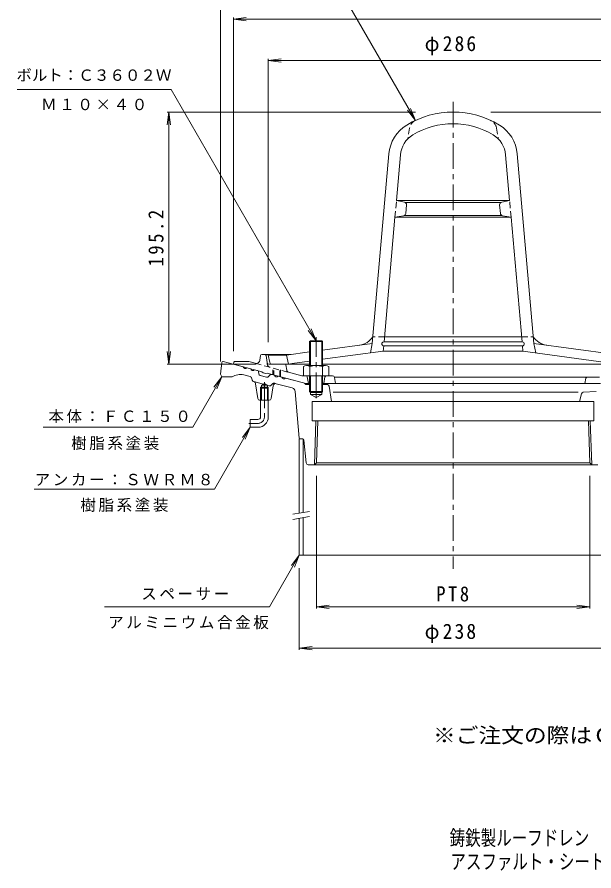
# Model space of a CAD drawing. Units: millimetres, scale not verified. Extents: x -386 to 299, y -461 to 548.
# Drawn here: x -386 to 61, y -461 to 200 of the extents above; entities that cross this region are included whole.
import ezdxf
from ezdxf.enums import TextEntityAlignment as Align

# ---------------------------------------------------------------- set-up
doc = ezdxf.new("R2010")
doc.units = ezdxf.units.MM
doc.header["$LTSCALE"] = 4
for name, pattern in [('CHAIN1', [8, 5, -1, 1, -1]), ('DASHED1', [1.8, 1.2, -0.6]), ('DOUBLE_CHAIN1', [8.8, 5, -1, 0.6, -0.6, 0.6, -1])]:
    doc.linetypes.add(name, pattern=pattern)
for name, color, linetype, lineweight in [('0-0_通り芯', 3, 'Continuous', 9), ('0-1_躯体', 2, 'Continuous', 9), ('0-2_仕上', 6, 'Continuous', 9), ('0-3_建具', 4, 'Continuous', 9), ('0-4_その他', 7, 'Continuous', 9), ('0-5_寸法', 7, 'Continuous', 9)]:
    doc.layers.add(name, color=color, linetype=linetype, lineweight=lineweight)
doc.layers.add('F-4_F-4ﾚｲﾔ', color=2, linetype='Continuous')
doc.layers.add('F-5_F-5ﾚｲﾔ', color=2, linetype='Continuous')
doc.styles.add('ＭＳ ゴシック', font='')
doc.styles.get('ＭＳ ゴシック').set_extended_font_data('MS Gothic')

msp = doc.modelspace()

# ---------------------------------------------------------------- linework, layer by layer
at = {"layer": '0-0_通り芯', "linetype": 'CHAIN1'}
for p, q in [((-48.46, 134.378), (-48.46, -227.285)), ((-194.46, -82.709), (-194.46, -109.595)), ((-199.46, -114.595), (-206.666, -114.595))]:
    msp.add_line(p, q, dxfattribs=at)
at = {"layer": '0-0_通り芯'}
for p, q in [((-227.55, -67.496), (-228.46, -76.595)), ((-210.881, -70.77), (-226.46, -66.595)), ((-207.983, -71.546), (-205.086, -72.323)), ((-228.46, -76.595), (-227.46, -78.595)), ((-219.46, -78.595), (-227.46, -78.595)), ((-205.619, -78.392), (-210.467, -77.092)), ((-199.887, -73.716), (-202.188, -73.099)), ((-198.803, -76.253), (-199.166, -74.481)), ((-192.752, -78.733), (-197.722, -77.401)), ((-191.241, -78.28), (-190.041, -76.926)), ((-189.034, -76.624), (-186.733, -77.24)), ((-183.835, -78.017), (-180.937, -78.793)), ((-204.177, -79.922), (-203.938, -81.089)), ((-202.736, -82.27), (-202.857, -82.237)), ((-199.644, -95.308), (-201.273, -83.919)), ((-194.46, -83.595), (-196.76, -84.923)), ((-196.76, -84.923), (-196.76, -96.595)), ((-196.76, -84.923), (-192.16, -84.923)), ((-194.46, -83.595), (-192.16, -84.923)), ((-192.16, -84.923), (-192.16, -96.595)), ((-189.265, -95.322), (-187.756, -85.475)), ((-172.892, -87.161), (-185.262, -83.846)), ((-178.04, -79.57), (-164.197, -83.279)), ((-158.76, -84.595), (-162.424, -84.595)), ((-145.761, -84.595), (-150.16, -84.595)), ((-144.276, -85.883), (-142.603, -97.595)), ((-197.46, -109.595), (-197.46, -86.595)), ((-197.46, -87.295), (-196.76, -86.595)), ((-191.46, -86.595), (-197.46, -86.595)), ((-191.46, -87.295), (-197.46, -87.295)), ((-192.16, -86.595), (-191.46, -87.295)), ((-191.46, -86.595), (-191.46, -109.595)), ((-167.5, -126.139), (-170.68, -89.797)), ((-158.76, -90.595), (-158.76, -92.113)), ((-154.46, -94.595), (-150.16, -92.113)), ((-150.16, -90.595), (-150.16, -92.113)), ((48.402, -90.515), (-141.155, -90.515)), ((50.917, -91.648), (49.43, -97.595)), ((52.262, -90.516), (62.197, -89.783)), ((-190.748, -96.595), (-198.16, -96.595)), ((-157.46, -97.595), (-157.46, -112.595)), ((60.54, -97.595), (-157.46, -97.595)), ((60.54, -97.595), (60.54, -112.595)), ((-199.46, -111.595), (-205.46, -111.595)), ((60.54, -112.595), (-157.46, -112.595)), ((-155.775, -146.595), (-154.713, -112.595)), ((-154.249, -145.116), (-153.233, -112.595)), ((57.329, -145.116), (56.312, -112.595)), ((58.855, -146.595), (57.792, -112.595)), ((-164.865, -126.595), (-167.002, -126.595)), ((-162.095, -145.245), (-163.87, -127.496)), ((-154.249, -145.116), (-155.775, -146.595)), ((57.329, -145.116), (-154.249, -145.116)), ((57.329, -145.116), (58.855, -146.595)), ((63.682, -146.595), (-160.603, -146.595))]:
    msp.add_line(p, q, dxfattribs=at)
at = {"layer": '0-0_通り芯', "linetype": 'DOUBLE_CHAIN1'}
for p, q in [((-190.723, -85.489), (-202.736, -82.27)), ((-188.422, -84.144), (-189.212, -85.035)), ((-185.262, -83.846), (-186.408, -83.539))]:
    msp.add_line(p, q, dxfattribs=at)
at = {"layer": '0-0_通り芯'}
for points in [[(-154.46, -94.595), (-158.76, -92.113), (-150.16, -92.113)], [(-199.46, -117.595), (-205.46, -117.595), (-205.46, -111.595)]]:
    msp.add_lwpolyline(points, dxfattribs=at)
for centre, radius, start, end in [((-226.555, -67.595), 1, 90, 174.2892), ((-209.27, -70.554), 1.625, 187.61929, 322.38081), ((-203.475, -72.107), 1.625, 187.61929, 322.38081), ((-213.314, -87.718), 11, 75.00009, 123.97253), ((-206.136, -80.323), 2, 11.56511, 74.99982), ((-200.146, -74.682), 1, 11.56476, 74.99973), ((-197.334, -75.953), 1.5, 191.56526, 254.99991), ((-192.363, -77.285), 1.5, 255.00024, 318.43521), ((-189.293, -77.59), 1, 74.99991, 138.43457), ((-185.122, -77.025), 1.625, 187.61935, 322.38087), ((-179.327, -78.578), 1.625, 187.61935, 322.38087), ((-202.469, -80.788), 1.5, 191.56526, 254.99991), ((-203.253, -84.202), 2, 8.13934, 75.00084), ((-185.779, -85.778), 2, 75.00084, 171.28676), ((-164.974, -86.176), 3, 31.80507, 75.00002), ((-145.761, -86.095), 1.5, 8.12917, 90), ((-173.668, -90.058), 3, 4.99985, 75.00026), ((52.372, -92.011), 1.5, 94.21667, 165.96468), ((-198.16, -95.095), 1.5, 188.13893, 270.00189), ((-190.748, -95.095), 1.5, 270, 351.28909), ((-199.46, -109.595), 2, 270, 0), ((-199.46, -109.595), 8, 270, 0), ((-167.002, -126.095), 0.5, 184.99692, 269.99858), ((-164.865, -127.595), 1, 5.71002, 90), ((-160.603, -145.095), 1.5, 185.70984, 270)]:
    msp.add_arc(centre, radius, start, end, dxfattribs=at)
at = {"layer": '0-0_通り芯', "linetype": 'DOUBLE_CHAIN1'}
for centre, radius, start, end in [((-190.334, -84.04), 1.5, 255.00024, 318.43521), ((-186.925, -85.471), 2, 75.00006, 138.43507)]:
    msp.add_arc(centre, radius, start, end, dxfattribs=at)
at = {"layer": '0-0_通り芯', "linetype": 'CHAIN1'}
msp.add_arc((-199.46, -109.595), 5, 270, 0, dxfattribs=at)
at = {"layer": '0-1_躯体', "color": 4}
for p, q in [((-158.76, -50.595), (-159.46, -51.295)), ((-149.46, -51.295), (-159.46, -51.295)), ((-159.46, -69.739), (-159.46, -51.295)), ((-150.16, -50.595), (-158.76, -50.595)), ((-158.76, -69.739), (-158.76, -50.595)), ((-149.46, -51.295), (-150.16, -50.595)), ((-150.16, -69.739), (-150.16, -50.595)), ((-149.46, -69.739), (-149.46, -51.295)), ((-164.26, -70.634), (-164.26, -77.739)), ((-161.807, -69.739), (-147.114, -69.739)), ((-159.353, -70.634), (-159.353, -77.739)), ((-149.568, -70.634), (-149.568, -77.739)), ((-144.66, -70.634), (-144.66, -77.739)), ((-159.46, -89.895), (-159.46, -77.739)), ((-158.76, -90.595), (-158.76, -77.739)), ((-150.16, -90.595), (-150.16, -77.739)), ((-149.46, -89.895), (-149.46, -77.739)), ((-149.46, -89.895), (-159.46, -89.895)), ((-158.76, -90.595), (-159.46, -89.895))]:
    msp.add_line(p, q, dxfattribs=at)
at = {"layer": '0-1_躯体', "color": 4, "linetype": 'CHAIN1'}
msp.add_line((-154.46, -95.069), (-154.46, -47.806), dxfattribs=at)
at = {"layer": '0-1_躯体'}
for p, q in [((-197.473, -62.11), (-197.92, -65.549)), ((-196.482, -61.239), (-173.801, -61.239)), ((-193.234, -62.092), (-192.436, -67.459)), ((-218.055, -67.118), (-218.46, -68.739)), ((-218.46, -68.739), (-196.46, -74.634)), ((-217.57, -66.739), (-206.606, -66.739)), ((-201.74, -68.043), (-206.606, -66.739)), ((-191.015, -68.739), (-188.748, -68.739)), ((-177.174, -73.415), (-177.89, -69.156)), ((-195.46, -75.419), (-196.46, -74.634)), ((-195.46, -75.419), (-193.46, -75.955)), ((-192.46, -75.706), (-193.46, -75.955)), ((-192.46, -75.706), (-162.48, -83.739)), ((-187.96, -73.039), (-187.96, -76.911)), ((-187.26, -73.739), (-187.26, -77.099)), ((-182.66, -73.739), (-182.66, -78.331)), ((-181.96, -73.039), (-181.96, -78.519)), ((-175.719, -75.015), (-165.553, -77.739)), ((-165.553, -77.739), (-141.731, -77.739)), ((-161.321, -78.575), (-160.46, -83.739)), ((-147.6, -78.575), (-148.46, -83.739)), ((-140.317, -78.739), (64.901, -78.739)), ((-140.251, -78.992), (-139.46, -83.739)), ((-159.46, -83.739), (-162.48, -83.739)), ((65.559, -83.739), (-149.46, -83.739)), ((54.379, -79.543), (53.54, -83.739))]:
    msp.add_line(p, q, dxfattribs=at)
at = {"layer": '0-1_躯体', "linetype": 'DASHED1'}
for p, q in [((-201.74, -68.043), (-175.719, -75.015)), ((-192.436, -67.459), (-192.25, -68.716))]:
    msp.add_line(p, q, dxfattribs=at)
at = {"layer": '0-1_躯体', "color": 4}
msp.add_lwpolyline([(-149.46, -89.895), (-150.16, -90.595), (-158.76, -90.595)], dxfattribs=at)
at = {"layer": '0-1_躯体'}
for centre, radius, start, end in [((-200.895, -65.163), 3, 255.00026, 352.60983), ((-196.482, -62.239), 1, 90, 172.60983), ((-194.223, -62.239), 1, 8.45047, 90), ((-217.57, -67.239), 0.5, 90, 165.96651), ((-190.953, -67.239), 1.5, 188.44888, 270), ((-178.383, -69.239), 0.5, 9.54866, 90), ((-175.201, -73.083), 2, 189.55141, 255.00015), ((-162.307, -78.739), 1, 9.4622, 90), ((-146.613, -78.739), 1, 90, 170.53792), ((-141.731, -79.239), 1.5, 9.46233, 90), ((55.359, -79.739), 1, 90, 168.69063)]:
    msp.add_arc(centre, radius, start, end, dxfattribs=at)
at = {"layer": '0-1_躯体', "linetype": 'DASHED1'}
msp.add_arc((-189.282, -68.275), 3, 188.45341, 254.9991, dxfattribs=at)
at = {"layer": '0-1_躯体', "color": 4}
for centre, radius, start, end in [((-161.807, -73.55), 3.811, 49.92564, 130.07436), ((-154.46, -83.561), 13.822, 69.26926, 110.73074), ((-147.114, -73.55), 3.811, 49.92564, 130.07436)]:
    msp.add_arc(centre, radius, start, end, dxfattribs=at)
at = {"layer": '0-2_仕上', "linetype": 'DASHED1'}
for p, q in [((-82.111, 114.036), (-83.46, 105.706)), ((-14.809, 114.036), (-13.46, 105.706)), ((-93.405, 44.961), (-92.268, 57.961)), ((-3.515, 44.961), (-4.653, 57.961)), ((-101.498, -47.539), (-110.532, -47.539)), ((4.577, -47.539), (13.612, -47.539))]:
    msp.add_line(p, q, dxfattribs=at)
at = {"layer": '0-2_仕上'}
for p, q in [((-110.979, -52.642), (-98.135, 94.164)), ((-92.268, 57.961), (-89.169, 93.38)), ((-4.653, 57.961), (-7.752, 93.38)), ((14.058, -52.641), (1.214, 94.164)), ((-4.653, 57.961), (-92.268, 57.961)), ((-86.146, 56.798), (-92.268, 57.961)), ((-11.565, 56.461), (-85.356, 56.461)), ((-84.526, 54.659), (-85.111, 47.978)), ((-11.81, 47.978), (-12.394, 54.659)), ((-10.775, 56.798), (-4.653, 57.961)), ((-10.884, 46.461), (-86.036, 46.461)), ((-101.848, -51.539), (-93.405, 44.961)), ((-86.742, 46.186), (-93.405, 44.961)), ((-3.515, 44.961), (-93.405, 44.961)), ((-10.179, 46.186), (-3.515, 44.961)), ((4.927, -51.539), (-3.515, 44.961)), ((-149.46, -57.908), (-110.979, -52.641)), ((-110.979, -52.642), (-112.479, -59.91)), ((5.19, -51.539), (-102.11, -51.539)), ((4.577, -47.539), (-101.498, -47.539)), ((14.058, -52.641), (15.558, -59.91)), ((80.539, -61.74), (14.058, -52.641)), ((-177.46, -61.74), (-159.46, -59.276)), ((-149.46, -64.972), (-102.46, -58.539)), ((5.19, -54.539), (-102.11, -54.539)), ((5.54, -58.539), (5.19, -54.539)), ((76.04, -68.189), (5.54, -58.539)), ((-177.46, -61.739), (-191.46, -61.739)), ((-190.214, -67.553), (-191.46, -61.739)), ((-159.46, -68.739), (-188.748, -68.739)), ((-172.96, -68.189), (-159.46, -66.341)), ((85.04, -68.739), (-149.46, -68.739))]:
    msp.add_line(p, q, dxfattribs=at)
for points in [[(5.54, -58.539), (-102.46, -58.539), (-102.11, -54.539)], [(-177.46, -61.739), (-175.96, -68.739), (-172.96, -68.189)]]:
    msp.add_lwpolyline(points, dxfattribs=at)
for centre, radius, start, end in [((-48.46, 57.461), 69, 58.69304, 121.30696), ((-69.245, 91.637), 29, 121.30696, 175.00002), ((-48.46, 57.461), 60, 58.69305, 121.30695), ((-27.675, 91.637), 29, 4.99994, 58.69304), ((-69.245, 91.637), 20, 121.30696, 175.00002), ((-27.675, 91.637), 20, 4.99998, 58.69304), ((-86.519, 54.834), 2, 355.0002, 79.24808), ((-10.402, 54.834), 2, 100.75192, 184.9998), ((-87.103, 48.153), 2, 280.41397, 355.0002), ((-9.818, 48.153), 2, 184.9998, 259.58603), ((-122.961, -39.141), 15, 277.79294, 325.95546), ((-102.11, -53.039), 1.5, 90.00095, 269.99905), ((5.19, -53.039), 1.5, 270.00095, 89.99905), ((26.041, -39.141), 15, 214.04454, 262.20706), ((-188.748, -67.239), 1.5, 192.09402, 270)]:
    msp.add_arc(centre, radius, start, end, dxfattribs=at)
at = {"layer": '0-2_仕上', "linetype": 'DASHED1'}
for centre, start, end in [((-74.214, 112.758), 114.97345, 170.80286), ((-22.706, 112.758), 9.19714, 65.02655)]:
    msp.add_arc(centre, 8, start, end, dxfattribs=at)
at = {"layer": '0-3_建具'}
for p, q in [((-167.002, -126.595), (-167.46, -126.595)), ((-167.46, -126.595), (-167.46, -184.09)), ((-164.46, -126.595), (-164.46, -183.561)), ((-167.46, -188.151), (-167.46, -216.595)), ((-164.46, -187.622), (-164.46, -216.595)), ((-167.46, -216.595), (70.54, -216.595))]:
    msp.add_line(p, q, dxfattribs=at)
at = {"layer": '0-3_建具', "color": 7}
for p, q in [((-172.46, -184.971), (-159.46, -182.679)), ((-172.46, -189.033), (-159.46, -186.741))]:
    msp.add_line(p, q, dxfattribs=at)
at = {"layer": '0-4_その他'}
for p, q in [((-228.46, -66.595), (-228.46, 231.661)), ((-218.46, 198.461), (-208.546, 199.766)), ((-218.46, -58.739), (-218.46, 199.661)), ((-218.46, 198.461), (121.54, 198.461)), ((-218.46, 198.461), (-208.546, 197.156)), ((-191.46, 166.461), (-181.546, 167.766)), ((-191.46, -51.739), (-191.46, 167.661)), ((-191.46, 166.461), (94.54, 166.461)), ((-191.46, 166.461), (-181.546, 165.156)), ((-268.46, 126.461), (-269.766, 116.547)), ((-77.592, 126.461), (-269.66, 126.461)), ((-268.46, -68.739), (-268.46, 126.461)), ((-268.46, 126.461), (-267.155, 116.547)), ((-19.329, 126.461), (204.74, 126.461)), ((-268.46, -68.739), (-269.766, -58.825)), ((-268.46, -68.739), (-267.155, -58.825)), ((-200.953, -68.739), (-269.66, -68.739)), ((-154.249, -155.116), (-154.249, -257.795)), ((57.329, -155.116), (57.329, -257.795)), ((-167.46, -226.595), (-167.46, -289.795)), ((-154.249, -256.595), (-144.335, -255.29)), ((-154.249, -256.595), (57.329, -256.595)), ((-154.249, -256.595), (-144.335, -257.901)), ((57.329, -256.595), (47.414, -255.29)), ((57.329, -256.595), (47.414, -257.901)), ((-167.46, -288.595), (-157.546, -287.29)), ((-167.46, -288.595), (70.54, -288.595)), ((-167.46, -288.595), (-157.546, -289.901))]:
    msp.add_line(p, q, dxfattribs=at)
at = {"layer": '0-5_寸法'}
for p, q in [((-77.609, 120.002), (-164.759, 270.95)), ((-266.762, 143.918), (-385.936, 143.918)), ((-154.46, -50.595), (-266.762, 143.918)), ((-77.609, 120.002), (-83.696, 127.936)), ((-77.609, 120.002), (-81.435, 129.241)), ((-154.46, -50.595), (-160.548, -42.662)), ((-154.46, -50.595), (-158.287, -41.356)), ((-227.46, -78.595), (-249.977, -117.595)), ((-227.46, -78.595), (-233.548, -86.529)), ((-227.46, -78.595), (-231.287, -87.834)), ((-249.977, -117.595), (-365.757, -117.595)), ((-205.46, -117.595), (-233.173, -165.595)), ((-205.46, -117.595), (-211.548, -125.529)), ((-205.46, -117.595), (-209.287, -126.834)), ((-372.734, -165.595), (-233.173, -165.595)), ((-167.46, -216.595), (-190.554, -256.595)), ((-167.46, -216.595), (-173.548, -224.529)), ((-167.46, -216.595), (-171.287, -225.834)), ((-190.554, -256.595), (-318.211, -256.595))]:
    msp.add_line(p, q, dxfattribs=at)

# ---------------------------------------------------------------- texts
at = {"layer": '0-4_その他', "color": 2, "char_height": 11.73, "attachment_point": 7, "style": 'ＭＳ ゴシック'}
for s, insert in [('\\T1.21;\\W0.95;φ286', (-70.46, 170.461)), ('\\T1.27;\\W0.9;PT8', (-61.46, -252.595)), ('\\T1.21;\\W0.95;φ238', (-70.46, -284.595))]:
    msp.add_mtext(s, dxfattribs=dict(at, insert=insert))
at = {"layer": '0-4_その他', "color": 2, "insert": (-272.46, 6.861), "char_height": 11.73, "attachment_point": 7, "rotation": 90, "style": 'ＭＳ ゴシック'}
msp.add_mtext('\\T1.28;\\W0.9;195.2', dxfattribs=at)
at = {"layer": '0-5_寸法', "style": 'ＭＳ ゴシック'}
msp.add_text('ボルト：Ｃ３６０２Ｗ', height=8.798, dxfattribs=at).set_placement((-386.452, 147.999), align=Align.BOTTOM_LEFT)
at = {"layer": '0-5_寸法', "char_height": 8.798, "attachment_point": 7, "style": 'ＭＳ ゴシック'}
for s, insert in [('\\T1.17;Ｍ１０×４０', (-367.349, 127.795)), ('\\T1.17;本体：ＦＣ１５０', (-361.673, -114.408)), ('\\T1.17;樹脂系塗装', (-344.042, -135.297)), ('\\T1.17;アンカー：ＳＷＲＭ８', (-372.354, -162.923)), ('\\T1.17;樹脂系塗装', (-336.953, -183.137)), ('\\T1.17;スペーサー', (-289.822, -251.442)), ('\\T1.17;アルミニウム合金板', (-315.423, -273.998))]:
    msp.add_mtext(s, dxfattribs=dict(at, insert=insert))
at = {"layer": 'F-4_F-4ﾚｲﾔ', "style": 'ＭＳ ゴシック', "width": 0.75}
for s, p in [('鋳鉄製ルーフドレン\u3000たて引き用\u3000打込型\u3000ねじ込み式', (-51.055, -444.874)), ('アスファルト・シート防水用\u3000\u3000ＥＳＰ－２－２００\u3000Ｃ＝指示', (-50.528, -463.229))]:
    msp.add_text(s, height=11.73, dxfattribs=at).set_placement(p, align=Align.BOTTOM_LEFT)
at = {"layer": 'F-5_F-5ﾚｲﾔ', "style": 'ＭＳ ゴシック', "width": 1.1}
msp.add_text('※ご注文の際はＣ寸法をご指示ください。', height=11.73, dxfattribs=at).set_placement((-63.997, -365.426), align=Align.BOTTOM_LEFT)

doc.saveas('drawing.dxf')
